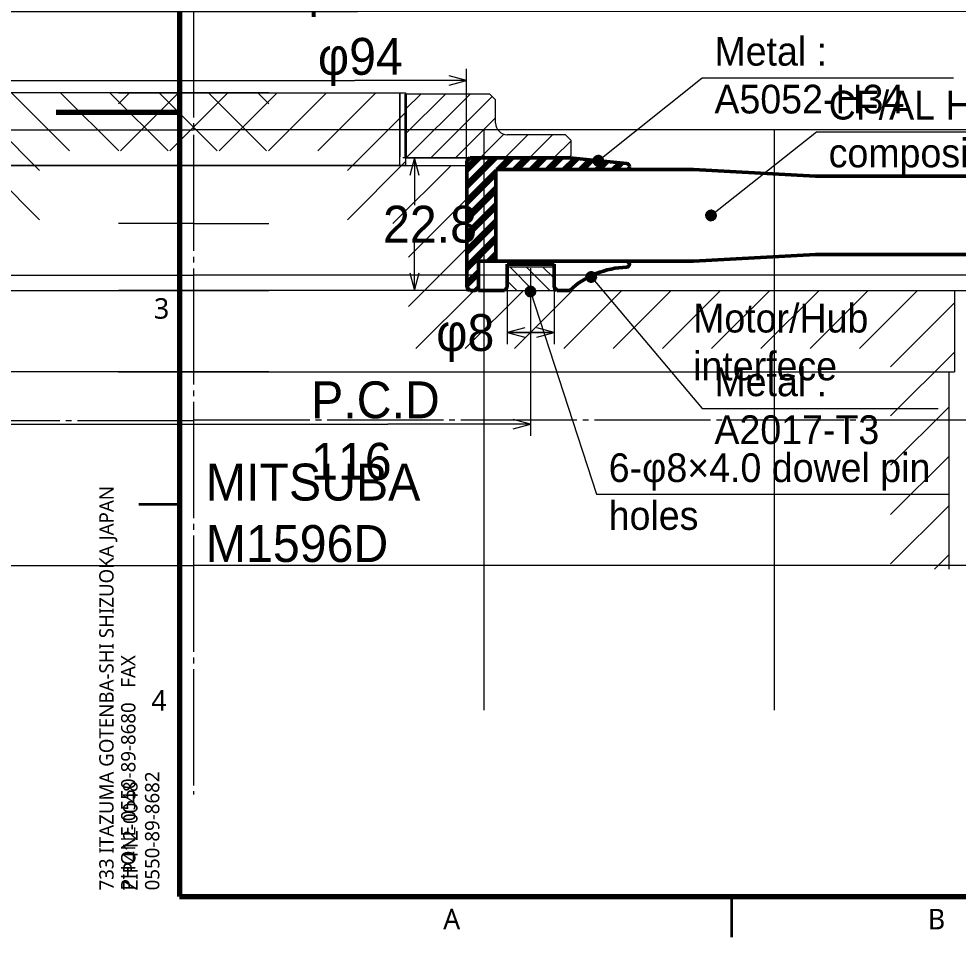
# Model space of a CAD drawing. Extents: x 52445 to 53109, y 470 to 756.
# Drawn here: x 52694.5 to 52856.3, y 472.3 to 630.4 of the extents above; entities that cross this region are included whole.
import ezdxf

# ---------------------------------------------------------------- set-up
doc = ezdxf.new("R2010")
doc.units = 0
doc.header["$MEASUREMENT"] = 0
doc.linetypes.add('CENTER2', pattern=[23, 20, -1, 1, -1])
doc.layers.add('寸法線', color=7, linetype='Continuous')
doc.layers.add('ﾚｲﾔｰ1', color=7, linetype='Continuous')
doc.styles.add('Style1', font='ＭＳ Ｐゴシック')
doc.styles.add('Style2', font='Lucida Sans Unicode')
doc.dimstyles.new('DS1', dxfattribs={"dimtxt": 6.35, "dimasz": 3, "dimexe": 2, "dimexo": 0, "dimgap": 1, "dimtad": 1, "dimdec": 0, "dimdsep": 46, "dimtxsty": 'Standard', "dimcen": 0.09, "dimclrd": 5, "dimclre": 5, "dimclrt": 5, "dimadec": 0, "dimazin": 0, "dimtfac": 1, "dimtdec": 4, "dimtofl": 0, "dimtmove": 0, "dimatfit": 3, "dimfxl": 1, "dimtolj": 1, "dimtzin": 0, "dimarcsym": 0})
doc.dimstyles.new('DS2', dxfattribs={"dimtxt": 6.35, "dimasz": 3, "dimexe": 2, "dimexo": 0, "dimgap": 1, "dimtad": 1, "dimdec": 1, "dimdsep": 46, "dimtxsty": 'Standard', "dimcen": 0.09, "dimclrd": 5, "dimclre": 5, "dimclrt": 5, "dimadec": 0, "dimazin": 0, "dimtfac": 1, "dimtdec": 4, "dimtofl": 0, "dimtmove": 0, "dimatfit": 3, "dimfxl": 1, "dimtolj": 1, "dimtzin": 0, "dimarcsym": 0})
pattern_1 = [(-45, (0, 0), (1.41421356, 1.41421356), [])]

# ---------------------------------------------------------------- blocks, each defined once
blk = doc.blocks.new('C8')
at = {"layer": 'ﾚｲﾔｰ1', "color": 23, "linetype": 'Continuous', "lineweight": 5}
for p, q in [((52724.64, 611.2), (52474.64, 611.2)), ((52474.64, 511.2), (52474.64, 611.2)), ((52524.64, 511.2), (52524.64, 611.2)), ((52574.64, 511.2), (52574.64, 611.2)), ((52624.64, 511.2), (52624.64, 611.2)), ((52674.64, 511.2), (52674.64, 611.2)), ((52724.64, 586.2), (52474.64, 586.2)), ((52724.64, 536.2), (52474.64, 536.2))]:
    blk.add_line(p, q, dxfattribs=at)
at = {"layer": 'ﾚｲﾔｰ1', "color": 3, "linetype": 'CENTER2', "lineweight": 5}
blk.add_line((52724.64, 561.2), (52474.64, 561.2), dxfattribs=at)
blk = doc.blocks.new('C10')
at = {"layer": 'ﾚｲﾔｰ1', "linetype": 'Continuous', "lineweight": 18}
h = blk.add_hatch(dxfattribs=at)
h.set_pattern_fill('IRON', color=23, scale=2, angle=-45, style=0, pattern_type=0)
h.set_pattern_definition(pattern_1)
h.paths.add_polyline_path([(52662.64, 587.65), (52670.64, 587.65), (52670.64, 583.65), (52662.64, 583.65)])
at = {"layer": 'ﾚｲﾔｰ1', "color": 23, "linetype": 'Continuous', "lineweight": 18}
for p, q in [((52737.57, 617.65), (52688.14, 617.65)), ((52688.14, 617.65), (52688.14, 606.65)), ((52688.14, 617.65), (52688.14, 605.15)), ((52689.14, 617.65), (52689.14, 606.65)), ((52689.14, 605.15), (52689.14, 617.65)), ((52703.27, 607.65), (52693.27, 617.65)), ((52711.75, 607.65), (52701.75, 617.65)), ((52720.24, 607.65), (52710.24, 617.65)), ((52728.72, 607.65), (52718.72, 617.65)), ((52737.21, 607.65), (52727.21, 617.65)), ((52737.57, 615.77), (52735.69, 617.65)), ((52698.14, 604.29), (52688.14, 614.29)), ((52737.57, 605.15), (52677.64, 605.15)), ((52677.64, 605.15), (52677.64, 583.65)), ((52690.31, 595.15), (52680.31, 605.15)), ((52698.14, 595.81), (52688.14, 605.81)), ((52688.14, 605.15), (52737.57, 605.15)), ((52687.64, 589.34), (52677.64, 599.34)), ((52724.64, 595.15), (52737.57, 595.15)), ((52687.64, 580.85), (52677.64, 590.85)), ((52662.64, 583.65), (52662.64, 587.65)), ((52662.64, 587.65), (52670.64, 587.65)), ((52670.64, 587.65), (52670.64, 583.65)), ((52593.64, 583.65), (52593.64, 569.65)), ((52609.99, 573.65), (52599.99, 583.65)), ((52618.47, 573.65), (52608.47, 583.65)), ((52626.96, 573.65), (52616.96, 583.65)), ((52635.44, 573.65), (52625.44, 583.65)), ((52643.93, 573.65), (52633.93, 583.65)), ((52652.42, 573.65), (52642.42, 583.65)), ((52660.9, 573.65), (52650.9, 583.65)), ((52669.39, 573.65), (52659.39, 583.65)), ((52670.64, 583.65), (52662.64, 583.65)), ((52677.87, 573.65), (52667.87, 583.65)), ((52686.36, 573.65), (52676.36, 583.65)), ((52677.64, 583.65), (52737.57, 583.65)), ((52604.64, 570.51), (52593.64, 581.51)), ((52604.64, 562.03), (52593.64, 573.03)), ((52737.57, 569.65), (52593.64, 569.65)), ((52594.64, 569.65), (52594.64, 535.65)), ((52604.64, 553.54), (52594.64, 563.54)), ((52604.64, 545.06), (52594.64, 555.06)), ((52604.64, 536.57), (52594.64, 546.57)), ((52597.08, 535.65), (52594.64, 538.09))]:
    blk.add_line(p, q, dxfattribs=at)
blk = doc.blocks.new('C9')
at = {"layer": 'ﾚｲﾔｰ1', "color": 23, "linetype": 'Continuous', "lineweight": 18}
blk.add_line((52677.64, 583.65), (52593.64, 583.65), dxfattribs=at)
blk.add_blockref('C10', (0, 0), dxfattribs=at)
blk = doc.blocks.new('*D21')
at = {"layer": 'ﾚｲﾔｰ1', "color": 5, "linetype": 'Continuous', "lineweight": 18, "transparency": 16777216}
for p, q in [((52778.64, 583.95), (52778.64, 574.38)), ((52786.74, 583.95), (52786.74, 574.38)), ((52778.64, 576.38), (52786.74, 576.38)), ((52786.74, 576.38), (52779.11, 576.38))]:
    blk.add_line(p, q, dxfattribs=at)
at = {"layer": 'ﾚｲﾔｰ1', "color": 5, "linetype": 'Continuous', "lineweight": 5, "transparency": 16777216}
for p, q in [((52781.64, 577.19), (52778.64, 576.38)), ((52778.64, 576.38), (52781.64, 575.58)), ((52786.74, 576.38), (52783.74, 577.19)), ((52783.74, 575.58), (52786.74, 576.38))]:
    blk.add_line(p, q, dxfattribs=at)
at = {"layer": '寸法線', "color": 5, "linetype": 'Continuous', "lineweight": 18, "transparency": 16777216, "insert": (52766.41, 579.56), "char_height": 6.35, "width": 9.5622, "attachment_point": 1, "style": 'Style1'}
blk.add_mtext('φ8', dxfattribs=at)
blk = doc.blocks.new('C22')
at = {"layer": 'ﾚｲﾔｰ1', "color": 23, "linetype": 'Continuous', "lineweight": 50}
for p, q in [((52799.19, 588.65), (52773.69, 588.65)), ((52773.69, 583.65), (52773.69, 588.65)), ((52778.64, 588.15), (52778.64, 584.15)), ((52778.64, 588.15), (52786.74, 588.15)), ((52786.74, 584.15), (52786.74, 588.15)), ((52778.64, 584.15), (52778.14, 583.65)), ((52787.24, 583.65), (52786.74, 584.15)), ((52778.14, 583.65), (52773.69, 583.65)), ((52789.39, 583.65), (52787.24, 583.65))]:
    blk.add_line(p, q, dxfattribs=at)
for centre, radius, start, end in [((52799.69, 572.39), 15.26, 91.8179, 132.4473), ((52799.19, 588.14), 0.5, -88.1821, 90)]:
    blk.add_arc(centre, radius, start, end, dxfattribs=at)
blk = doc.blocks.new('C21')
at = {"layer": 'ﾚｲﾔｰ1', "color": 23, "linetype": 'Continuous', "lineweight": 50}
blk.add_blockref('C22', (0, 0), dxfattribs=at)
blk = doc.blocks.new('C24')
at = {"layer": 'ﾚｲﾔｰ1', "linetype": 'Continuous', "lineweight": 18}
h = blk.add_hatch(dxfattribs=at)
h.set_pattern_fill('IRON', color=23, scale=2, angle=-45, style=0, pattern_type=0)
h.set_pattern_definition(pattern_1)
h.paths.add_polyline_path([(52786.64, 587.65), (52778.64, 587.65), (52778.64, 583.65), (52786.64, 583.65)])
at = {"layer": 'ﾚｲﾔｰ1', "color": 23, "linetype": 'Continuous', "lineweight": 18}
for p, q in [((52711.71, 617.65), (52761.14, 617.65)), ((52711.71, 615.77), (52713.58, 617.65)), ((52712.07, 607.65), (52722.07, 617.65)), ((52720.55, 607.65), (52730.55, 617.65)), ((52729.04, 607.65), (52739.04, 617.65)), ((52737.52, 607.65), (52747.52, 617.65)), ((52746.01, 607.65), (52756.01, 617.65)), ((52760.14, 617.65), (52760.14, 606.65)), ((52760.14, 605.15), (52760.14, 617.65)), ((52761.14, 617.65), (52761.14, 606.65)), ((52761.14, 617.65), (52761.14, 605.15)), ((52751.14, 604.29), (52761.14, 614.29)), ((52711.71, 605.15), (52771.64, 605.15)), ((52761.14, 605.15), (52711.71, 605.15)), ((52751.14, 595.81), (52761.14, 605.81)), ((52758.96, 595.15), (52768.96, 605.15)), ((52771.64, 605.15), (52771.64, 583.65)), ((52761.64, 589.34), (52771.64, 599.34)), ((52724.64, 595.15), (52711.71, 595.15)), ((52761.64, 580.85), (52771.64, 590.85)), ((52786.64, 587.65), (52778.64, 587.65)), ((52778.64, 587.65), (52778.64, 583.65)), ((52786.64, 583.65), (52786.64, 587.65)), ((52771.64, 583.65), (52711.71, 583.65)), ((52762.92, 573.65), (52772.92, 583.65)), ((52771.41, 573.65), (52781.41, 583.65)), ((52778.64, 583.65), (52786.64, 583.65)), ((52779.89, 573.65), (52789.89, 583.65)), ((52788.38, 573.65), (52798.38, 583.65)), ((52796.86, 573.65), (52806.86, 583.65)), ((52805.35, 573.65), (52815.35, 583.65)), ((52813.83, 573.65), (52823.83, 583.65)), ((52822.32, 573.65), (52832.32, 583.65)), ((52830.8, 573.65), (52840.8, 583.65)), ((52839.29, 573.65), (52849.29, 583.65)), ((52855.64, 583.65), (52855.64, 569.65)), ((52844.64, 570.51), (52855.64, 581.51)), ((52844.64, 562.03), (52855.64, 573.03)), ((52711.71, 569.65), (52855.64, 569.65)), ((52854.64, 569.65), (52854.64, 535.65)), ((52844.64, 553.54), (52854.64, 563.54)), ((52844.64, 545.06), (52854.64, 555.06)), ((52844.64, 536.57), (52854.64, 546.57)), ((52852.2, 535.65), (52854.64, 538.09))]:
    blk.add_line(p, q, dxfattribs=at)
blk = doc.blocks.new('C23')
at = {"layer": 'ﾚｲﾔｰ1', "color": 23, "linetype": 'Continuous', "lineweight": 18}
blk.add_line((52771.64, 583.65), (52855.64, 583.65), dxfattribs=at)
blk.add_blockref('C24', (0, 0), dxfattribs=at)
blk = doc.blocks.new('*D26')
at = {"layer": 'ﾚｲﾔｰ1', "color": 5, "linetype": 'Continuous', "lineweight": 18, "transparency": 16777216}
for p, q in [((52773.44, 606.45), (52760.69, 606.45)), ((52762.69, 606.45), (52762.69, 598.29)), ((52762.69, 583.65), (52762.69, 591.81)), ((52772.69, 583.65), (52760.69, 583.65))]:
    blk.add_line(p, q, dxfattribs=at)
at = {"layer": 'ﾚｲﾔｰ1', "color": 5, "linetype": 'Continuous', "lineweight": 5, "transparency": 16777216}
for p, q in [((52762.69, 606.45), (52761.88, 603.45)), ((52763.49, 603.45), (52762.69, 606.45)), ((52761.88, 586.65), (52762.69, 583.65)), ((52762.69, 583.65), (52763.49, 586.65))]:
    blk.add_line(p, q, dxfattribs=at)
at = {"layer": '寸法線', "color": 5, "linetype": 'Continuous', "lineweight": 18, "transparency": 16777216, "insert": (52757.26, 598.22), "char_height": 6.35, "width": 10.8903, "attachment_point": 1, "style": 'Style1'}
blk.add_mtext('22.8', dxfattribs=at)
blk = doc.blocks.new('C25')
at = {"layer": 'ﾚｲﾔｰ1', "color": 7, "linetype": 'Continuous', "lineweight": 50}
for p, q in [((52941.3, 606.26), (52941.3, 606.09)), ((52776.69, 588.65), (52776.69, 604.45)), ((52810.69, 604.45), (52776.69, 604.45)), ((52810.69, 604.45), (52831.69, 603.3)), ((52831.69, 603.3), (52929.59, 603.3)), ((52929.59, 603.3), (52929.59, 603.3)), ((52931, 603.3), (52929.59, 603.3)), ((52929.59, 603.3), (52929.59, 603.3)), ((52931, 603.3), (52931, 603.3)), ((52914.32, 601.3), (52894.4, 589.8)), ((52914.32, 601.3), (52918.49, 601.3)), ((52931, 599.35), (52929.5, 599.35)), ((52927.5, 585.35), (52927.5, 597.35)), ((52923.49, 585.3), (52923.49, 596.3)), ((52810.69, 588.65), (52831.69, 589.8)), ((52831.69, 589.8), (52894.4, 589.8)), ((52810.69, 588.65), (52776.69, 588.65)), ((52914.49, 567.05), (52914.49, 561.3)), ((52918.5, 567.1), (52918.5, 561.35)), ((52914.49, 555.55), (52914.49, 561.3)), ((52918.5, 555.6), (52918.5, 561.35)), ((52923.49, 537.3), (52923.49, 525.3)), ((52927.5, 537.35), (52927.5, 525.35)), ((52931, 523.35), (52929.5, 523.35)), ((52930.99, 519.3), (52929.49, 519.3))]:
    blk.add_line(p, q, dxfattribs=at)
for centre, radius, start, end in [((52931, 611.8), 8.5, -90, -34.8499), ((52939.8, 606.26), 1.5, 0, 68.5117), ((52937.3, 606.14), 4, -42.1899, -8.538), ((52937.3, 606.09), 4, -7.8145, 0), ((52931, 611.85), 12.5, -90, -42.1752), ((52918.49, 596.3), 5, 0, 90), ((52929.5, 597.35), 2, 90, 180), ((52919.49, 585.3), 4, -52.5048, 0), ((52919.5, 585.35), 8, -52.5048, 0), ((52933.49, 567.05), 19, 127.4953, 180), ((52933.5, 567.1), 15, 127.4953, 180), ((52933.49, 555.55), 19, -180, -127.4953), ((52933.5, 555.6), 15, -180, -127.4953), ((52919.5, 537.35), 8, 0, 52.5048), ((52919.49, 537.3), 4, 0, 52.5048), ((52929.49, 525.3), 6, 180, -90), ((52929.5, 525.35), 2, 180, -90), ((52931, 510.85), 12.5, 42.1752, 90), ((52930.99, 510.8), 8.5, 42.1752, 90)]:
    blk.add_arc(centre, radius, start, end, dxfattribs=at)
blk.add_ellipse((52939.61, 605.8), major_axis=(0.73, 1.86), ratio=1, start_param=0, end_param=1.337593, dxfattribs=at)
at = {"layer": 'ﾚｲﾔｰ1', "color": 7, "linetype": 'Continuous', "lineweight": 50, "extrusion": (0, 0, -1)}
blk.add_ellipse((52938.77, 517.85), major_axis=(1.34, -1.48), ratio=1, start_param=-1.570796, end_param=1.570796, dxfattribs=at)
blk = doc.blocks.new('*D31')
at = {"layer": 'ﾚｲﾔｰ1', "color": 5, "linetype": 'Continuous', "lineweight": 18, "transparency": 16777216}
for p, q in [((52789.36, 583.65), (52878.72, 583.65)), ((52876.72, 583.65), (52876.72, 574.88)), ((52876.72, 561.35), (52876.72, 568.41)), ((52855.69, 561.35), (52878.72, 561.35))]:
    blk.add_line(p, q, dxfattribs=at)
at = {"layer": 'ﾚｲﾔｰ1', "color": 5, "linetype": 'Continuous', "lineweight": 5, "transparency": 16777216}
for p, q in [((52876.72, 583.65), (52875.92, 580.65)), ((52877.53, 580.65), (52876.72, 583.65)), ((52875.92, 564.35), (52876.72, 561.35)), ((52876.72, 561.35), (52877.53, 564.35))]:
    blk.add_line(p, q, dxfattribs=at)
at = {"layer": '寸法線', "color": 5, "linetype": 'Continuous', "lineweight": 18, "transparency": 16777216, "insert": (52862.57, 574.82), "char_height": 6.35, "width": 28.421, "attachment_point": 1, "style": 'Style1'}
blk.add_mtext('offset 22.3', dxfattribs=at)
blk = doc.blocks.new('C27')
at = {"layer": 'ﾚｲﾔｰ1', "color": 23, "linetype": 'Continuous', "lineweight": 5}
for p, q in [((52724.64, 611.35), (52974.64, 611.35)), ((52774.64, 511.35), (52774.64, 611.35)), ((52824.64, 511.35), (52824.64, 611.35)), ((52874.64, 511.35), (52874.64, 611.35)), ((52924.64, 511.35), (52924.64, 611.35)), ((52974.64, 511.35), (52974.64, 611.35)), ((52724.64, 586.35), (52974.64, 586.35)), ((52724.64, 536.35), (52974.64, 536.35))]:
    blk.add_line(p, q, dxfattribs=at)
at = {"layer": 'ﾚｲﾔｰ1', "color": 3, "linetype": 'CENTER2', "lineweight": 5}
blk.add_line((52724.64, 561.35), (52974.64, 561.35), dxfattribs=at)
blk = doc.blocks.new('*D39')
at = {"layer": 'ﾚｲﾔｰ1', "color": 5, "linetype": 'Continuous', "lineweight": 18, "transparency": 16777216}
for p, q in [((52507.99, 606.26), (52507.99, 633.65)), ((52941.29, 606.26), (52941.29, 633.65)), ((52507.99, 631.65), (52752.86, 631.65)), ((52941.29, 631.65), (52752.86, 631.65))]:
    blk.add_line(p, q, dxfattribs=at)
at = {"layer": 'ﾚｲﾔｰ1', "color": 5, "linetype": 'Continuous', "lineweight": 5, "transparency": 16777216}
for p, q in [((52510.99, 632.46), (52507.99, 631.65)), ((52941.29, 631.65), (52938.29, 632.46)), ((52507.99, 631.65), (52510.99, 630.85)), ((52938.29, 630.85), (52941.29, 631.65))]:
    blk.add_line(p, q, dxfattribs=at)
at = {"layer": '寸法線', "color": 5, "linetype": 'Continuous', "lineweight": 18, "transparency": 16777216, "insert": (52742.67, 639), "char_height": 6.35, "width": 20.4525, "attachment_point": 1, "style": 'Style1'}
blk.add_mtext('φ433.3', dxfattribs=at)
blk = doc.blocks.new('*D40')
at = {"layer": 'ﾚｲﾔｰ1', "color": 5, "linetype": 'Continuous', "lineweight": 18, "transparency": 16777216}
for p, q in [((52666.64, 587.45), (52666.64, 558.63)), ((52782.64, 587.45), (52782.64, 558.63)), ((52666.64, 560.63), (52758.1, 560.63)), ((52782.64, 560.63), (52758.1, 560.63))]:
    blk.add_line(p, q, dxfattribs=at)
at = {"layer": 'ﾚｲﾔｰ1', "color": 5, "linetype": 'Continuous', "lineweight": 5, "transparency": 16777216}
for p, q in [((52669.64, 561.43), (52666.64, 560.63)), ((52782.64, 560.63), (52779.64, 561.43)), ((52666.64, 560.63), (52669.64, 559.82)), ((52779.64, 559.82), (52782.64, 560.63))]:
    blk.add_line(p, q, dxfattribs=at)
at = {"layer": '寸法線', "color": 5, "linetype": 'Continuous', "lineweight": 18, "transparency": 16777216, "insert": (52744.87, 567.98), "char_height": 6.35, "width": 26.5617, "attachment_point": 1, "style": 'Style1'}
blk.add_mtext('P.C.D 116', dxfattribs=at)
blk = doc.blocks.new('C35')
at = {"layer": 'ﾚｲﾔｰ1', "color": 6, "linetype": 'Continuous', "lineweight": 18}
for p, q in [((52775.64, 617.45), (52761.14, 617.45)), ((52776.64, 616.45), (52775.64, 617.45)), ((52776.64, 612.45), (52776.64, 616.45)), ((52788.64, 610.45), (52778.64, 610.45)), ((52788.64, 610.45), (52789.64, 609.45)), ((52789.64, 606.95), (52789.64, 609.45)), ((52789.14, 606.45), (52789.64, 606.95)), ((52761.14, 606.45), (52789.14, 606.45)), ((52771.64, 606.45), (52773.64, 606.45))]:
    blk.add_line(p, q, dxfattribs=at)
blk.add_arc((52778.64, 612.45), 2, 180, -90, dxfattribs=at)
blk = doc.blocks.new('C34')
at = {"layer": 'ﾚｲﾔｰ1', "linetype": 'Continuous', "lineweight": 18}
h = blk.add_hatch(dxfattribs=at)
h.set_pattern_fill('IRON', color=6, scale=3, angle=45, style=0, pattern_type=0)
h.set_pattern_definition([(45, (0, 0), (-2.12132034, 2.12132034), [])])
edge = h.paths.add_edge_path()
edge.add_line((52776.64, 616.45), (52775.64, 617.45))
edge.add_line((52775.64, 617.45), (52761.14, 617.45))
edge.add_line((52761.14, 617.45), (52761.14, 606.45))
edge.add_line((52761.14, 606.45), (52789.14, 606.45))
edge.add_line((52789.14, 606.45), (52789.64, 606.95))
edge.add_line((52789.64, 606.95), (52789.64, 609.45))
edge.add_line((52789.64, 609.45), (52788.64, 610.45))
edge.add_line((52788.64, 610.45), (52778.64, 610.45))
edge.add_arc((52778.64, 612.45), 2, 180, 270, ccw=False)
edge.add_line((52776.64, 612.45), (52776.64, 616.45))
at = {"layer": 'ﾚｲﾔｰ1', "color": 6, "linetype": 'Continuous', "lineweight": 35}
blk.add_line((52761.14, 617.45), (52761.14, 606.45), dxfattribs=at)
at = {"layer": 'ﾚｲﾔｰ1', "color": 6, "linetype": 'Continuous', "lineweight": 18}
blk.add_blockref('C35', (0, 0), dxfattribs=at)
blk = doc.blocks.new('C39')
at = {"layer": 'ﾚｲﾔｰ1', "color": 7, "linetype": 'Continuous', "lineweight": 70}
for p, q in [((52722.24, 749.29), (52722.24, 479.29)), ((52722.24, 614.29), (52700.96, 614.29)), ((52722.24, 479.29), (53102.24, 479.29))]:
    blk.add_line(p, q, dxfattribs=at)
at = {"layer": 'ﾚｲﾔｰ1', "color": 7, "linetype": 'Continuous', "lineweight": 35}
for p, q in [((52722.24, 546.79), (52715.24, 546.79)), ((52817.24, 479.29), (52817.24, 472.29))]:
    blk.add_line(p, q, dxfattribs=at)
at = {"layer": 'ﾚｲﾔｰ1', "color": 7, "linetype": 'Continuous', "lineweight": 35, "char_height": 3.53, "width": 8.4933, "attachment_point": 1, "style": 'Style2'}
for s, insert in [('3', (52717.82, 582.3)), ('4', (52717.36, 514.8)), ('A', (52767.61, 477.17)), ('B', (52851.05, 477.17))]:
    blk.add_mtext(s, dxfattribs=dict(at, insert=insert))
at = {"layer": 'ﾚｲﾔｰ1', "color": 7, "linetype": 'Continuous', "lineweight": 50, "insert": (52708.4, 480.34), "char_height": 2.4694, "width": 72.2849, "attachment_point": 1, "rotation": 90, "style": 'Style2'}
blk.add_mtext('733 ITAZUMA GOTENBA-SHI SHIZUOKA JAPAN ZIP412-0048', dxfattribs=at)
at = {"layer": 'ﾚｲﾔｰ1', "color": 7, "linetype": 'Continuous', "lineweight": 35, "insert": (52712.16, 480.35), "char_height": 2.4694, "width": 58.1021, "attachment_point": 1, "rotation": 90, "style": 'Style2'}
blk.add_mtext('PHONE 0550-89-8680   FAX 0550-89-8682', dxfattribs=at)
blk = doc.blocks.new('C36')
at = {"layer": 'ﾚｲﾔｰ1', "color": 7, "linetype": 'Continuous', "lineweight": 50}
blk.add_blockref('C39', (0, 0), dxfattribs=at)
blk = doc.blocks.new('*D49')
at = {"layer": 'ﾚｲﾔｰ1', "color": 5, "linetype": 'Continuous', "lineweight": 18, "transparency": 16777216}
for p, q in [((52677.64, 604.95), (52677.64, 621.76)), ((52771.64, 604.95), (52771.64, 621.76)), ((52677.64, 619.76), (52752.39, 619.76)), ((52771.64, 619.76), (52752.39, 619.76))]:
    blk.add_line(p, q, dxfattribs=at)
at = {"layer": 'ﾚｲﾔｰ1', "color": 5, "linetype": 'Continuous', "lineweight": 5, "transparency": 16777216}
for p, q in [((52680.64, 620.56), (52677.64, 619.76)), ((52677.64, 619.76), (52680.64, 618.95)), ((52771.64, 619.76), (52768.64, 620.56)), ((52768.64, 618.95), (52771.64, 619.76))]:
    blk.add_line(p, q, dxfattribs=at)
at = {"layer": '寸法線', "color": 5, "linetype": 'Continuous', "lineweight": 18, "transparency": 16777216, "insert": (52746.04, 627.11), "char_height": 6.35, "width": 12.7496, "attachment_point": 1, "style": 'Style1'}
blk.add_mtext('φ94', dxfattribs=at)
blk = doc.blocks.new('C43')
at = {"layer": 'ﾚｲﾔｰ1', "color": 23, "linetype": 'Continuous', "lineweight": 50}
for p, q in [((52771.69, 605.95), (52772.19, 606.45)), ((52771.69, 605.95), (52771.69, 584.15)), ((52772.19, 606.45), (52789.39, 606.45)), ((52789.39, 606.45), (52799.24, 605.49)), ((52799.69, 605), (52799.69, 604.95)), ((52776.69, 604.45), (52799.19, 604.45)), ((52776.69, 604.45), (52776.69, 588.65)), ((52773.69, 588.65), (52776.69, 588.65)), ((52773.69, 588.65), (52773.69, 584.15)), ((52771.69, 584.15), (52772.19, 583.65)), ((52773.19, 583.65), (52773.69, 584.15)), ((52772.19, 583.65), (52773.19, 583.65))]:
    blk.add_line(p, q, dxfattribs=at)
blk.add_arc((52799.19, 604.95), 0.5, -90, 0, dxfattribs=at)
at = {"layer": 'ﾚｲﾔｰ1', "color": 23, "linetype": 'Continuous', "lineweight": 50, "extrusion": (0, 0, -1)}
blk.add_ellipse((52799.19, 605), major_axis=(0.048, 0.498), ratio=1, start_param=0, end_param=1.474012, dxfattribs=at)
blk = doc.blocks.new('C42')
at = {"layer": 'ﾚｲﾔｰ1', "linetype": 'Continuous', "lineweight": 50}
h = blk.add_hatch(dxfattribs=at)
h.set_pattern_fill('STEEL', color=23, scale=2, angle=45, style=0, pattern_type=0)
h.set_pattern_definition([(45, (0, 0), (-1.41421356, 1.41421356), []), (45, (-0.3536, 0.3536), (-1.41421356, 1.41421356), [])])
edge = h.paths.add_edge_path()
edge.add_line((52772.19, 583.65), (52773.19, 583.65))
edge.add_line((52773.19, 583.65), (52773.69, 584.15))
edge.add_line((52773.69, 584.15), (52773.69, 588.65))
edge.add_line((52773.69, 588.65), (52776.69, 588.65))
edge.add_line((52776.69, 588.65), (52776.69, 604.45))
edge.add_line((52776.69, 604.45), (52799.19, 604.45))
edge.add_arc((52799.19, 604.95), 0.5, 270, 360)
edge.add_line((52799.69, 604.95), (52799.69, 605))
edge.add_ellipse((52799.19, 605), major_axis=(-0.048, -0.498), ratio=1, start_angle=95.5453, end_angle=180)
edge.add_line((52799.24, 605.49), (52789.39, 606.45))
edge.add_line((52789.39, 606.45), (52772.19, 606.45))
edge.add_line((52772.19, 606.45), (52771.69, 605.95))
edge.add_line((52771.69, 605.95), (52771.69, 584.15))
edge.add_line((52771.69, 584.15), (52772.19, 583.65))
at = {"layer": 'ﾚｲﾔｰ1', "color": 23, "linetype": 'Continuous', "lineweight": 50}
blk.add_blockref('C43', (0, 0), dxfattribs=at)

msp = doc.modelspace()

# ---------------------------------------------------------------- linework, layer by layer
at = {"layer": 'ﾚｲﾔｰ1', "color": 3, "linetype": 'CENTER2', "lineweight": 5}
msp.add_line((52724.638, 679.434), (52724.638, 496.854), dxfattribs=at)
at = {"layer": 'ﾚｲﾔｰ1', "color": 7, "linetype": 'Continuous', "lineweight": 18}
for p, q in [((52794.313, 605.971), (52812.189, 620.221)), ((52812.189, 620.221), (52855.485, 620.221)), ((52813.716, 596.549), (52831.861, 610.945)), ((52831.861, 610.945), (52909.347, 610.945)), ((52793.09, 585.949), (52812.189, 563.314)), ((52782.638, 583.449), (52793.989, 548.535)), ((52812.189, 563.314), (52852.799, 563.314)), ((52793.989, 548.535), (52854.638, 548.535))]:
    msp.add_line(p, q, dxfattribs=at)
at = {"layer": 'ﾚｲﾔｰ1', "color": 7}
for points in [[(52793.375, 605.543), (52793.259, 606.09), (52794.313, 605.971), (52793.494, 606.597)], [(52793.494, 606.597), (52793.885, 606.909), (52794.313, 605.971), (52794.432, 607.025)], [(52794.432, 607.025), (52794.939, 606.79), (52794.313, 605.971), (52795.25, 606.399)], [(52794.194, 604.917), (52793.686, 605.152), (52794.313, 605.971), (52793.375, 605.543)], [(52795.131, 605.345), (52794.74, 605.033), (52794.313, 605.971), (52794.194, 604.917)], [(52795.25, 606.399), (52795.366, 605.852), (52794.313, 605.971), (52795.131, 605.345)], [(52812.777, 596.123), (52812.663, 596.67), (52813.716, 596.549), (52812.899, 597.177)], [(52812.899, 597.177), (52813.291, 597.488), (52813.716, 596.549), (52813.838, 597.603)], [(52813.838, 597.603), (52814.344, 597.366), (52813.716, 596.549), (52814.655, 596.975)], [(52814.655, 596.975), (52814.77, 596.428), (52813.716, 596.549), (52814.534, 595.921)], [(52813.595, 595.495), (52813.088, 595.732), (52813.716, 596.549), (52812.777, 596.123)], [(52814.534, 595.921), (52814.142, 595.61), (52813.716, 596.549), (52813.595, 595.495)], [(52792.034, 586.038), (52792.254, 586.552), (52793.09, 585.949), (52792.637, 586.874)], [(52792.487, 585.113), (52792.165, 585.495), (52793.09, 585.949), (52792.034, 586.038)], [(52793.544, 585.023), (52793.001, 584.892), (52793.09, 585.949), (52792.487, 585.113)], [(52792.637, 586.874), (52793.18, 587.006), (52793.09, 585.949), (52793.693, 586.785)], [(52793.693, 586.785), (52794.016, 586.403), (52793.09, 585.949), (52794.147, 585.859)], [(52794.147, 585.859), (52793.926, 585.346), (52793.09, 585.949), (52793.544, 585.023)], [(52781.765, 582.902), (52781.61, 583.377), (52782.638, 583.449), (52781.693, 583.93)], [(52781.693, 583.93), (52782.091, 584.323), (52782.638, 583.449), (52782.567, 584.477)], [(52782.567, 584.477), (52783.12, 584.394), (52782.638, 583.449), (52783.512, 583.996)], [(52783.512, 583.996), (52783.667, 583.52), (52782.638, 583.449), (52783.584, 582.968)], [(52782.71, 582.421), (52782.157, 582.504), (52782.638, 583.449), (52781.765, 582.902)], [(52783.584, 582.968), (52783.185, 582.575), (52782.638, 583.449), (52782.71, 582.421)]]:
    msp.add_solid(points, dxfattribs=at)

# ---------------------------------------------------------------- block references
at = {"layer": 'ﾚｲﾔｰ1', "color": 254, "linetype": 'Continuous', "lineweight": 18}
for name in ['C36', 'C27', 'C8']:
    msp.add_blockref(name, (0, 0), dxfattribs=at)
at = {"layer": 'ﾚｲﾔｰ1', "color": 23, "linetype": 'Continuous', "lineweight": 18}
for name in ['C9', 'C23']:
    msp.add_blockref(name, (0, 0), dxfattribs=at)
at = {"layer": 'ﾚｲﾔｰ1', "color": 6, "linetype": 'Continuous', "lineweight": 35}
msp.add_blockref('C34', (0, 0), dxfattribs=at)
at = {"layer": 'ﾚｲﾔｰ1', "color": 7, "linetype": 'Continuous', "lineweight": 18}
msp.add_blockref('C25', (0, 0), dxfattribs=at)
at = {"layer": 'ﾚｲﾔｰ1', "color": 23, "linetype": 'Continuous', "lineweight": 50}
for name in ['C42', 'C21']:
    msp.add_blockref(name, (0, 0), dxfattribs=at)

# ---------------------------------------------------------------- texts
at = {"layer": 'ﾚｲﾔｰ1', "color": 7, "linetype": 'Continuous', "lineweight": 18, "char_height": 4.93889, "attachment_point": 1, "style": 'Style1'}
for s, insert, width in [('Metal : A5052-H34', (52814.306, 627.276), 43.29555), ('CF/AL Honeycomb core composite', (52833.977, 618), 77.48635), ('Motor/Hub interfece', (52810.638, 581.332), 47.11748), ('Metal : A2017-T3', (52814.306, 570.37), 40.60987), ('6-φ8×4.0 dowel pin holes', (52796.106, 555.59), 60.64918)]:
    msp.add_mtext(s, dxfattribs=dict(at, insert=insert, width=width))
at = {"layer": 'ﾚｲﾔｰ1', "color": 23, "linetype": 'CENTER2', "lineweight": 18, "insert": (52726.755, 553.82), "char_height": 6.35, "width": 54.05303, "attachment_point": 1, "style": 'Style1'}
msp.add_mtext('MITSUBA M1596D', dxfattribs=at)

# ---------------------------------------------------------------- dimensions: what is measured, and where the dimension line sits
at = {"layer": '寸法線', "color": 5, "linetype": 'Continuous', "lineweight": 5}
for base, p1, p2, angle, dimstyle, picture, middle in [((52941.288, 631.652), (52507.988, 606.264), (52941.288, 606.264), 0, 'DS2', '*D39', (52752.857, 631.652)), ((52762.688, 606.449), (52772.688, 583.649), (52773.443, 606.449), 90, 'DS2', '*D26', (52762.688, 595.049)), ((52666.638, 560.625), (52782.638, 587.449), (52666.638, 587.449), 180, 'DS1', '*D40', (52758.098, 560.625)), ((52778.638, 576.38), (52786.738, 583.949), (52778.638, 583.949), 180, 'DS1', '*D21', (52771.175, 576.38)), ((52876.721, 583.649), (52855.688, 561.349), (52789.363, 583.649), 90, 'DS2', '*D31', (52876.721, 571.647))]:
    dim = msp.add_linear_dim(base=base, p1=p1, p2=p2, angle=angle, dimstyle=dimstyle, dxfattribs=at)
    dim.commit()
    dim.dimension.update_dxf_attribs({"geometry": picture, "text_midpoint": middle})
dim = msp.add_linear_dim(base=(52771.638, 619.758), p1=(52677.638, 604.949), p2=(52771.638, 604.949), dimstyle='DS1', dxfattribs=at)
dim.commit()
dim.dimension.update_dxf_attribs({"geometry": '*D49', "text_midpoint": (52752.385, 619.758)})

doc.saveas('drawing.dxf')
